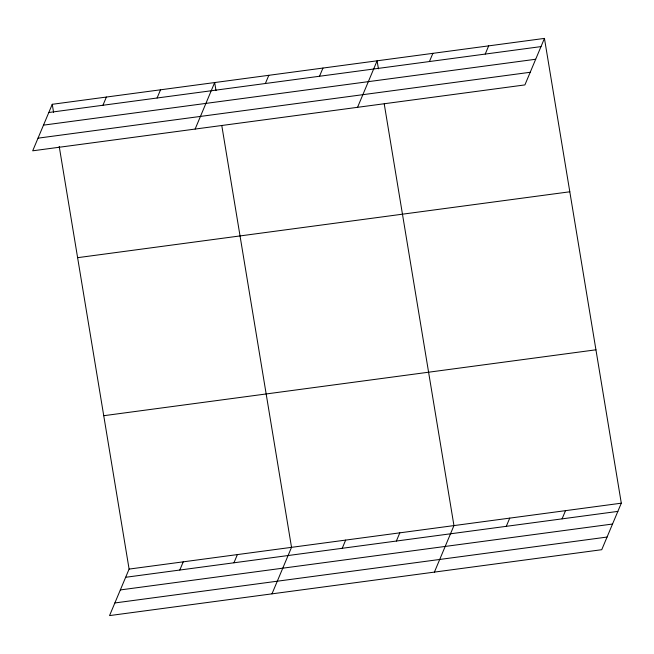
<?xml version="1.0" encoding="UTF-8"?>
<svg xmlns="http://www.w3.org/2000/svg" width="654" height="654" viewBox="0 0 654 654"><rect width="100%" height="100%" fill="white"/><g stroke="black" fill="none" stroke-linecap="round" stroke-linejoin="round"><path stroke-width="0.98" d="M52.255 104.297L32.7 150.812L524.9 84.914L544.447 38.406L52.255 104.297L53.579 112.316M102.948 105.253L106.389 97.054M157.083 98.002L160.532 89.802M195.129 129.067L214.676 82.551L216 90.571M265.369 83.508L268.819 75.308M319.512 76.256L322.962 68.057M59.212 146.406L129.1 569.086L109.553 615.594L601.745 549.703L621.3 503.188L544.447 38.406M357.55 107.321L377.105 60.806L378.429 68.825M179.793 570.043L183.243 561.835M429.433 61.541L432.883 53.342M233.936 562.792L237.386 554.592M485.219 54.078L488.669 45.87M271.974 593.848L291.529 547.341L221.804 125.658M342.222 548.297L345.672 540.09M396.365 541.046L399.815 532.846M434.403 572.103L453.95 525.595L384.233 103.912M506.286 526.331L509.736 518.123M562.072 518.859L565.514 510.66M48.805 112.504L541.005 46.606M43.491 125.143L535.691 59.252M38.014 138.166L530.214 72.275M77.613 257.676L569.814 191.785M103.741 415.707L595.941 349.808M129.1 569.086L621.3 503.188M125.65 577.286L617.85 511.395M120.336 589.933L612.536 524.034M114.867 602.955L607.059 537.057"/></g></svg>
